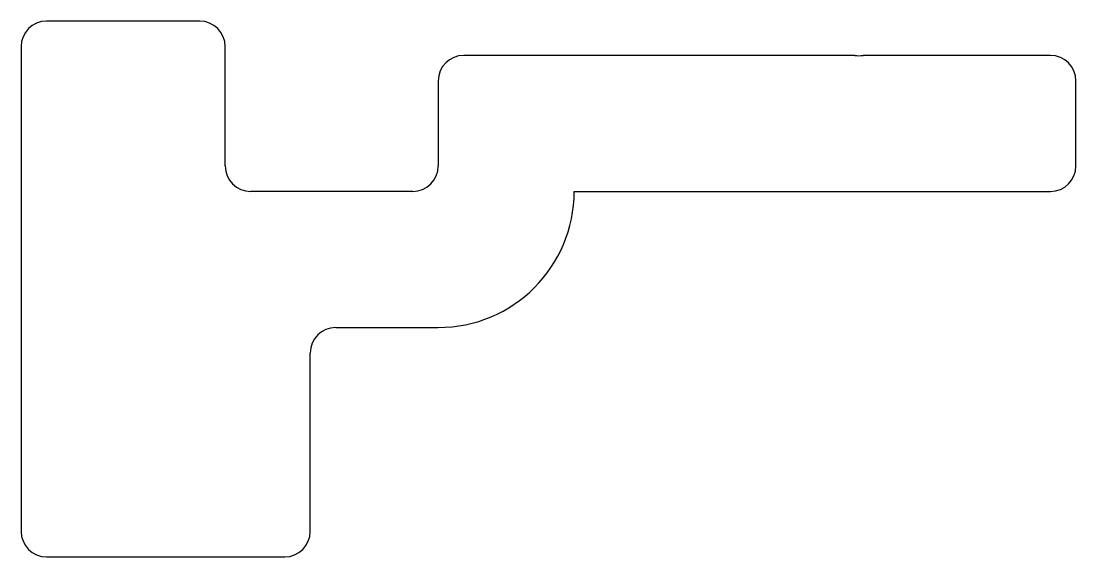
# Model space of a CAD drawing. Extents: x 2629.7 to 2642.1, y 1349.1 to 1355.4.
import ezdxf

# ---------------------------------------------------------------- set-up
doc = ezdxf.new("R2010")
doc.units = 0
doc.layers.get('0').update_dxf_attribs({"linetype": 'CONTINUOUS'})

msp = doc.modelspace()

# ---------------------------------------------------------------- linework, layer by layer
for p, q in [((2631.784, 1355.404), (2629.984, 1355.404)), ((2629.684, 1355.104), (2629.684, 1349.407)), ((2632.084, 1353.702), (2632.084, 1355.104)), ((2639.487, 1355.001), (2634.889, 1355.001)), ((2641.787, 1355.001), (2639.585, 1355.001)), ((2634.589, 1354.701), (2634.589, 1353.702)), ((2642.087, 1353.702), (2642.087, 1354.701)), ((2634.289, 1353.402), (2632.384, 1353.402)), ((2636.188, 1353.402), (2641.787, 1353.402)), ((2633.384, 1351.803), (2634.589, 1351.803)), ((2633.084, 1349.407), (2633.084, 1351.503)), ((2629.984, 1349.107), (2632.784, 1349.107))]:
    msp.add_line(p, q)
for centre, radius, start, end in [((2629.984, 1355.104), 0.3, 90, 180), ((2631.784, 1355.104), 0.3, 0, 90), ((2634.889, 1354.701), 0.3, 90, 180), ((2639.536, 1355.297), 0.3, 260.5914, 279.4086), ((2641.787, 1354.701), 0.3, 0, 90), ((2632.384, 1353.702), 0.3, 180, 270), ((2634.289, 1353.702), 0.3, 270, 360), ((2641.787, 1353.702), 0.3, 270, 360), ((2634.589, 1353.402), 1.599, 270, 0), ((2633.384, 1351.503), 0.3, 90, 180), ((2629.984, 1349.407), 0.3, 180, 270), ((2632.784, 1349.407), 0.3, 270, 0)]:
    msp.add_arc(centre, radius, start, end)

doc.saveas('drawing.dxf')
